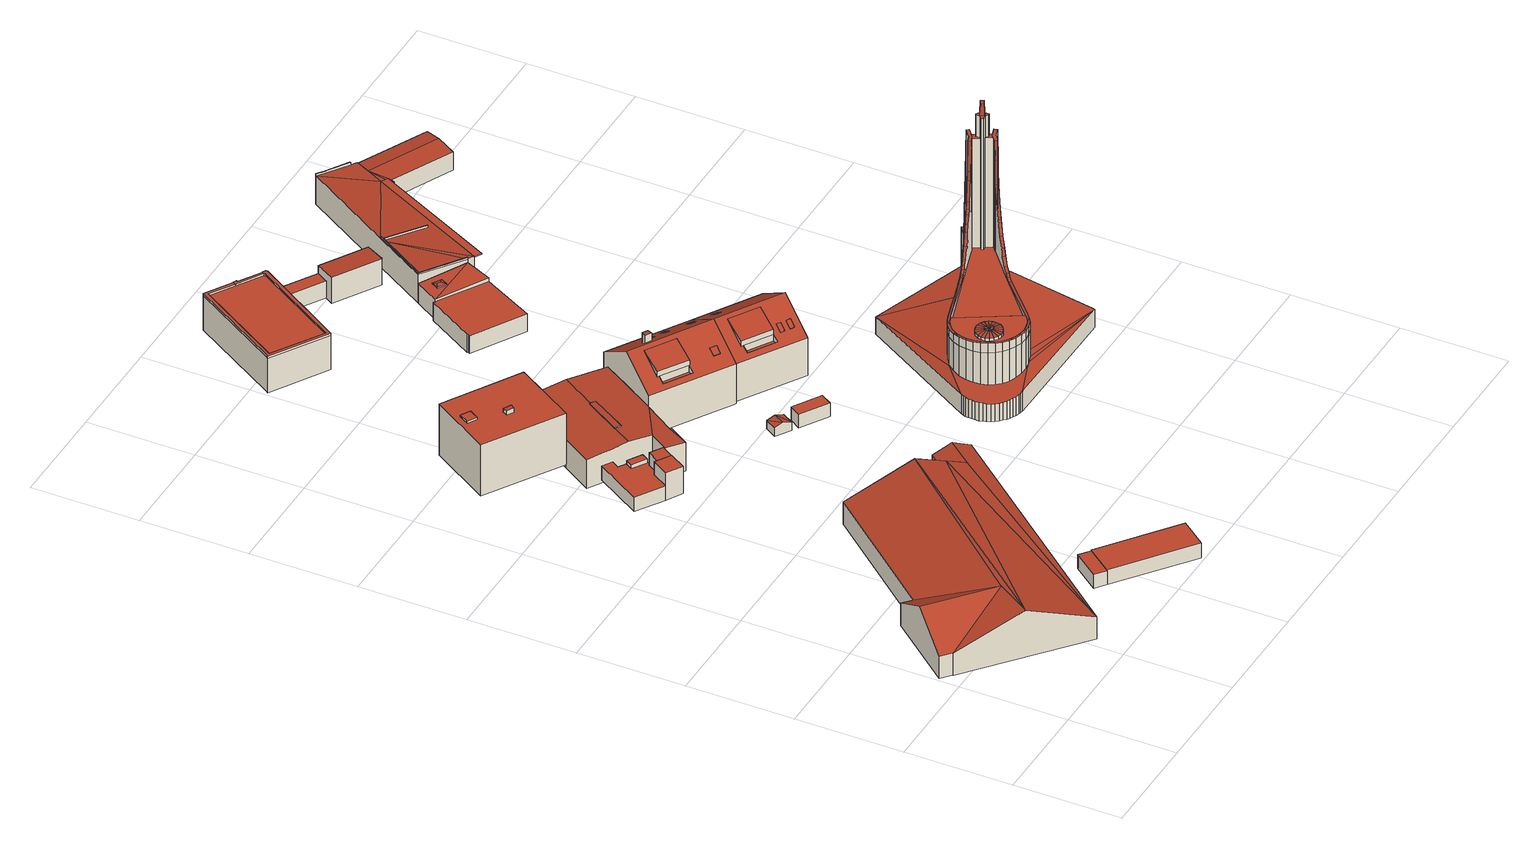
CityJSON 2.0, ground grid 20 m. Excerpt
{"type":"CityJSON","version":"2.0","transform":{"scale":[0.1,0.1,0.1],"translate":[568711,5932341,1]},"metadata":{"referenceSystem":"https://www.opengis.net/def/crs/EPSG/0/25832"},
"CityObjects":{
"building1":{"type":"Building","attributes":{"Grundfläche 2D":"1235.661159","Grundhöhe NN":"1.137"},"geometry":[{"type":"Solid","lod":"3","boundaries":[[[[0,1,2,3]],[[4,0,3,5]],[[6,0,4,7]],[[8,6,9]],[[0,6,10]],[[8,10,6]],[[11,12,9,13]],[[8,9,12]],[[14,12,11,15]],[[1,0,10,16]],[[14,8,12]],[[5,3,2,17,18]],[[4,5,18,19]],[[7,4,19,20]],[[9,6,7,20,21]],[[13,9,21,22]],[[15,11,13,22,23]],[[14,15,23,24]],[[10,8,14,24,25,16]],[[1,16,25,26]],[[2,1,26,17]],[[18,17,26,25,24,23,22,21,20,19]]]],"semantics":{"surfaces":[{"type":"RoofSurface"},{"type":"WallSurface"},{"type":"GroundSurface"}],"values":[[0,0,0,0,0,0,0,0,0,0,1,1,1,1,1,1,1,1,1,1,1,2]]}}]},
"building2":{"type":"Building","attributes":{"Grundfläche 2D":"14.572177","Grundhöhe NN":"1.865"},"geometry":[{"type":"Solid","lod":"3","boundaries":[[[[27,28,29,30]],[[31,32,30,29]],[[32,33,27,30]],[[33,34,28,27]],[[34,31,29,28]],[[34,33,32,31]]]],"semantics":{"surfaces":[{"type":"RoofSurface"},{"type":"WallSurface"},{"type":"GroundSurface"}],"values":[[0,1,1,1,1,2]]}}]},
"building3":{"type":"Building","attributes":{"Grundfläche 2D":"103.605663","Grundhöhe NN":"1.898"},"geometry":[{"type":"Solid","lod":"3","boundaries":[[[[35,36,37,38]],[[31,34,38,37]],[[34,39,35,38]],[[39,40,36,35]],[[40,31,37,36]],[[40,39,34,31]]]],"semantics":{"surfaces":[{"type":"RoofSurface"},{"type":"WallSurface"},{"type":"GroundSurface"}],"values":[[0,1,1,1,1,2]]}}]},
"building4":{"type":"Building","attributes":{"Grundfläche 2D":"79.261956","Grundhöhe NN":"2.184"},"children":["building4-1"],"geometry":[{"type":"Solid","lod":"3","boundaries":[[[[41,42,43,44,45,46,47,48,49,50,51,52,53]],[[54,55,56,57]],[[58,59,60,61]],[[56,62,63,43,57]],[[57,43,42,54]],[[54,42,41,55]],[[41,53,59,58,56,55]],[[59,53,52,60]],[[60,52,64,65,61]],[[61,65,62,56,58]],[[44,43,63,66]],[[45,44,66,67]],[[47,46,45,67,68]],[[48,47,68,69]],[[49,48,69,70]],[[50,49,70,71]],[[51,50,71,72]],[[52,51,72,64]],[[65,64,72,71,70,69,68,67,66,63,62]]]],"semantics":{"surfaces":[{"type":"RoofSurface"},{"type":"WallSurface"},{"type":"GroundSurface"}],"values":[[0,0,0,1,1,1,1,1,1,1,1,1,1,1,1,1,1,1,2]]}}]},
"building4-1":{"type":"BuildingInstallation","parents":["building4"],"geometry":[{"type":"MultiSurface","lod":"3","boundaries":[[[73,74,75,76]],[[77,78,76,75]],[[73,76,78,45]],[[45,46,74,73]],[[75,74,46,77]]],"semantics":{"surfaces":[{"type":"RoofSurface"},{"type":"WallSurface"}],"values":[0,1,1,1,1]}}]},
"building5":{"type":"Building","attributes":{"Grundfläche 2D":"183.229151","Grundhöhe NN":"2.317"},"children":["building5-1","building5-2"],"geometry":[{"type":"MultiSurface","lod":"3","boundaries":[[[79,80,81,82]],[[83,84,85,86,80,79]],[[81,80,86,87]],[[88,89,82,81,87,90]],[[79,82,89,83]],[[85,91,92,90]],[[88,93,94,84]],[[84,83,89,88]],[[85,90,87,86]]],"semantics":{"surfaces":[{"type":"RoofSurface"},{"type":"WallSurface"},{"type":"GroundSurface"}],"values":[0,1,1,1,1,1,1,2,2]}}]},
"building5-1":{"type":"BuildingInstallation","parents":["building5"],"geometry":[{"type":"MultiSurface","lod":"3","boundaries":[[[95,96,97,98]],[[98,97,99,100]],[[100,101,95,98]],[[96,95,101,102]],[[102,99,97,96]]],"semantics":{"surfaces":[{"type":"RoofSurface"},{"type":"WallSurface"}],"values":[0,1,1,1,1]}}]},
"building5-2":{"type":"BuildingInstallation","parents":["building5"],"geometry":[{"type":"MultiSurface","lod":"3","boundaries":[[[103,104,105,106]],[[106,105,107,108]],[[103,106,108,109]],[[104,103,109,110]],[[105,104,110,107]]],"semantics":{"surfaces":[{"type":"RoofSurface"},{"type":"WallSurface"}],"values":[0,1,1,1,1]}}]},
"building6":{"type":"Building","attributes":{"Grundfläche 2D":"337.256295","Grundhöhe NN":"1.589"},"geometry":[{"type":"Solid","lod":"3","boundaries":[[[[111,112,113,114,115,116,117,118]],[[119,120,121,122,123,124,125,126,127,128,129]],[[119,130,131,132,133,120]],[[134,133,132]],[[135,136,137,138,139,129,128,140,141,142,124,123]],[[142,141,140,118,117,116]],[[111,118,140,128,127,112]],[[112,127,126,125,114,113]],[[125,124,142,116,115,114]],[[143,144,145,119,129,139,138,137,146,147]],[[131,130,119,145,148]],[[132,131,148,149]],[[134,132,149,150]],[[133,134,150,151]],[[120,133,151,152]],[[122,121,120,152,153]],[[154,135,123,122,153,155]],[[137,136,156,146]],[[136,135,154,156]],[[149,148,145,144,143,147,146,156,154,155,153,152,151,150]]]],"semantics":{"surfaces":[{"type":"RoofSurface"},{"type":"WallSurface"},{"type":"GroundSurface"}],"values":[[0,0,0,0,0,1,1,1,1,1,1,1,1,1,1,1,1,1,1,2]]}}]},
"building7":{"type":"Building","attributes":{"Grundfläche 2D":"8.003590","Grundhöhe NN":"1.862"},"geometry":[{"type":"Solid","lod":"3","boundaries":[[[[157,158,159]],[[160,158,157]],[[160,157,161]],[[160,161,162]],[[159,158,163,164]],[[161,157,159,164,165]],[[162,161,165,166]],[[163,158,160,162,166]],[[164,163,166,165]]]],"semantics":{"surfaces":[{"type":"RoofSurface"},{"type":"WallSurface"},{"type":"GroundSurface"}],"values":[[0,0,0,0,1,1,1,1,2]]}}]},
"building8":{"type":"Building","attributes":{"Grundfläche 2D":"14.733579","Grundhöhe NN":"1.824"},"geometry":[{"type":"Solid","lod":"3","boundaries":[[[[167,168,169,170]],[[171,172,170,169]],[[172,173,167,170]],[[173,174,168,167]],[[174,171,169,168]],[[174,173,172,171]]]],"semantics":{"surfaces":[{"type":"RoofSurface"},{"type":"WallSurface"},{"type":"GroundSurface"}],"values":[[0,1,1,1,1,2]]}}]},
"building9":{"type":"Building","attributes":{"Grundfläche 2D":"200.107565","Grundhöhe NN":"1.549"},"children":["building9-1","building9-2","building9-3","building9-4","building9-5","building9-6"],"geometry":[{"type":"MultiSurface","lod":"3","boundaries":[[[175,176,177,178,179,180,181,182]],[[183,184,185,186,187],[179,178,188,189,190,191,192,193,194,180]],[[195,196,185,184,183]],[[193,192,189,188,177,176,175,182]],[[178,177,188]],[[194,193,182,181,180]],[[195,183,187,197,198]],[[199,200,196,195,198,201]],[[186,185,196,200,202]],[[202,203,204,197,187,186]],[[204,205,206,201]],[[207,203,199,208]],[[198,197,204,201]],[[199,203,202,200]]],"semantics":{"surfaces":[{"type":"RoofSurface"},{"type":"WallSurface"},{"type":"GroundSurface"}],"values":[0,0,0,1,1,1,1,1,1,1,1,1,2,2]}}]},
"building9-1":{"type":"BuildingInstallation","parents":["building9"],"geometry":[{"type":"MultiSurface","lod":"3","boundaries":[[[209,210,211,212]],[[213,214,212,211]],[[214,215,209,212]],[[210,209,215,216]],[[211,210,216,213]]],"semantics":{"surfaces":[{"type":"RoofSurface"},{"type":"WallSurface"}],"values":[0,1,1,1,1]}}]},
"building9-2":{"type":"BuildingInstallation","parents":["building9"],"geometry":[{"type":"MultiSurface","lod":"3","boundaries":[[[217,218,219,220]],[[220,219,221,222]],[[217,220,222,223]],[[218,217,223,224]],[[219,218,224,221]]],"semantics":{"surfaces":[{"type":"RoofSurface"},{"type":"WallSurface"}],"values":[0,1,1,1,1]}}]},
"building9-3":{"type":"BuildingInstallation","parents":["building9"],"geometry":[{"type":"MultiSurface","lod":"3","boundaries":[[[225,226,227,228,229]],[[227,226,230,231]],[[229,228,227,231,232]],[[225,229,232,233]],[[226,225,233,230]]],"semantics":{"surfaces":[{"type":"RoofSurface"},{"type":"WallSurface"}],"values":[0,1,1,1,1]}}]},
"building9-4":{"type":"BuildingInstallation","parents":["building9"],"geometry":[{"type":"MultiSurface","lod":"3","boundaries":[[[234,235,236,237]],[[237,236,238,239]],[[234,237,239,240]],[[235,234,240,241]],[[236,235,241,238]]],"semantics":{"surfaces":[{"type":"RoofSurface"},{"type":"WallSurface"}],"values":[0,1,1,1,1]}}]},
"building9-5":{"type":"BuildingInstallation","parents":["building9"],"geometry":[{"type":"MultiSurface","lod":"3","boundaries":[[[242,243,244,245]],[[192,191,243,242]],[[191,190,244,243]],[[190,189,245,244]],[[192,242,245,189]]],"semantics":{"surfaces":[{"type":"RoofSurface"},{"type":"WallSurface"}],"values":[0,1,1,1,1]}}]},
"building9-6":{"type":"BuildingInstallation","parents":["building9"],"geometry":[{"type":"MultiSurface","lod":"3","boundaries":[[[246,247,248,249]],[[250,251,249,248]],[[251,252,246,249]],[[247,246,252,253]],[[248,247,253,250]]],"semantics":{"surfaces":[{"type":"RoofSurface"},{"type":"WallSurface"}],"values":[0,1,1,1,1]}}]},
"building10":{"type":"Building","attributes":{"Grundfläche 2D":"248.144974","Grundhöhe NN":"2.382"},"children":["building10-1"],"geometry":[{"type":"MultiSurface","lod":"3","boundaries":[[[254,255,256,257,258,259,260,261,262,263,264,265,266,267,268,269,270,271,272,273]],[[274,275,276,277,278,279,280,281,282,283,284,285,286]],[[287,288,289,290]],[[291,292,293,255,254,273]],[[293,294,256,255]],[[294,295,257,256]],[[258,257,295,296]],[[296,297,298,299,261,260,259,258]],[[299,300,262,261]],[[300,301,286,264,263,262]],[[285,284,266,265]],[[267,266,284,283]],[[283,282,268,267]],[[269,268,282,281]],[[270,269,281,280]],[[280,279,271,270]],[[278,291,273,272]],[[289,302,303,295,294,304,305,290]],[[306,307,299,298,297,296,308,309]],[[296,295,303,308]],[[300,299,307,310]],[[311,286,301,300,310,312]],[[274,286,311,313]],[[275,274,313,314]],[[315,277,276,275,314,316]],[[278,277,315,317]],[[291,278,317,318]],[[319,293,292,291,318,320]],[[294,293,319,304]],[[287,290,305,321]],[[288,287,321,322]],[[289,288,322,302]],[[310,307,306,309,308,303,302,322,321,305,304,319,320,318,317,315,316,314,313,311,312]]],"semantics":{"surfaces":[{"type":"RoofSurface"},{"type":"WallSurface"},{"type":"GroundSurface"}],"values":[0,0,0,1,1,1,1,1,1,1,1,1,1,1,1,1,1,1,1,1,1,1,1,1,1,1,1,1,1,1,1,1,2]}}]},
"building10-1":{"type":"BuildingInstallation","parents":["building10"],"geometry":[{"type":"MultiSurface","lod":"3","boundaries":[[[323,324,325,272,271,265,264,326]],[[279,285,265,271]],[[286,274,326,264]],[[274,275,323,326]],[[275,276,277,325,324,323]],[[277,278,272,325]]],"semantics":{"surfaces":[{"type":"RoofSurface"},{"type":"WallSurface"}],"values":[0,1,1,1,1,1]}}]},
"building11":{"type":"Building","attributes":{"Grundfläche 2D":"193.187305","Grundhöhe NN":"2.039"},"children":["building11-1","building11-2","building11-3","building11-4"],"geometry":[{"type":"MultiSurface","lod":"3","boundaries":[[[327,328,329,330,331]],[[195,183,332,333]],[[187,334,332,183],[335,336,337,338,339,331,330]],[[335,329,328,327,339,338]],[[330,329,335]],[[339,327,331]],[[187,183,195,340,341]],[[334,187,341,342]],[[333,332,334,342,343]],[[195,333,343,340]],[[341,340,343,342]]],"semantics":{"surfaces":[{"type":"RoofSurface"},{"type":"WallSurface"},{"type":"GroundSurface"}],"values":[0,0,0,1,1,1,1,1,1,1,2]}}]},
"building11-1":{"type":"BuildingInstallation","parents":["building11"],"geometry":[{"type":"MultiSurface","lod":"3","boundaries":[[[344,345,346,347]],[[347,346,348,349]],[[344,347,349,350]],[[345,344,350,351]],[[346,345,351,348]]],"semantics":{"surfaces":[{"type":"RoofSurface"},{"type":"WallSurface"}],"values":[0,1,1,1,1]}}]},
"building11-2":{"type":"BuildingInstallation","parents":["building11"],"geometry":[{"type":"MultiSurface","lod":"3","boundaries":[[[352,353,354,355]],[[356,357,353,352]],[[355,354,358,359]],[[352,355,359,356]],[[357,358,354,353]]],"semantics":{"surfaces":[{"type":"RoofSurface"},{"type":"WallSurface"}],"values":[0,1,1,1,1]}}]},
"building11-3":{"type":"BuildingInstallation","parents":["building11"],"geometry":[{"type":"MultiSurface","lod":"3","boundaries":[[[360,361,362,363]],[[338,337,361,360]],[[337,336,362,361]],[[336,335,363,362]],[[338,360,363,335]]],"semantics":{"surfaces":[{"type":"RoofSurface"},{"type":"WallSurface"}],"values":[0,1,1,1,1]}}]},
"building11-4":{"type":"BuildingInstallation","parents":["building11"],"geometry":[{"type":"MultiSurface","lod":"3","boundaries":[[[364,365,366,367]],[[367,366,368,369]],[[364,367,369,370]],[[370,371,365,364]],[[366,365,371,368]]],"semantics":{"surfaces":[{"type":"RoofSurface"},{"type":"WallSurface"}],"values":[0,1,1,1,1]}}]},
"building12":{"type":"Building","attributes":{"Grundfläche 2D":"175.221172","Grundhöhe NN":"2.276"},"children":["building12-1"],"geometry":[{"type":"Solid","lod":"3","boundaries":[[[[372,373,374]],[[375,373,372]],[[376,377,378,379,380,381,382]],[[376,383,384,377]],[[378,377,384,385]],[[379,378,385,386]],[[380,379,386,387]],[[381,380,387,388]],[[382,381,388,389]],[[374,373,390,391]],[[374,391,383,376,372]],[[375,372,376,382,389]],[[373,375,389,390]],[[383,391,390,389,388,387,386,385,384]]]],"semantics":{"surfaces":[{"type":"RoofSurface"},{"type":"WallSurface"},{"type":"GroundSurface"}],"values":[[0,0,0,1,1,1,1,1,1,1,1,1,1,2]]}}]},
"building12-1":{"type":"BuildingInstallation","parents":["building12"],"geometry":[{"type":"MultiSurface","lod":"3","boundaries":[[[392,393,394,395]],[[393,396,397,394]],[[398,397,396]],[[399,395,394,397,398]],[[400,401,402,393,392,395]],[[402,403,396,393]],[[403,404,398,396]],[[404,405,400,395,399,398]]],"semantics":{"surfaces":[{"type":"RoofSurface"},{"type":"WallSurface"}],"values":[0,0,0,0,1,1,1,1]}}]},
"building13":{"type":"Building","attributes":{"Grundfläche 2D":"64.650644","Grundhöhe NN":"2.115"},"geometry":[{"type":"Solid","lod":"3","boundaries":[[[[406,407,408,409,410]],[[411,412,413,414]],[[413,412,415,416]],[[417,408,407,412,411,418]],[[409,408,417,419]],[[420,406,410,409,419,421]],[[406,420,415,412,407]],[[414,413,416,422]],[[411,414,422,418]],[[419,417,418,422,416,415,420,421]]]],"semantics":{"surfaces":[{"type":"RoofSurface"},{"type":"WallSurface"},{"type":"GroundSurface"}],"values":[[0,0,1,1,1,1,1,1,1,2]]}}]},
"building14":{"type":"Building","attributes":{"Grundfläche 2D":"681.285868","Grundhöhe NN":"2.203"},"children":["building14-1","building14-2","building14-3","building14-4","building14-5","building14-6","building14-7"],"geometry":[{"type":"MultiSurface","lod":"3","boundaries":[[[423,424,425,426,427]],[[425,424,428,429]],[[427,426,430,431]],[[432,431,430,433,434]],[[435,434,433,436,437]],[[437,436,438,439]],[[440,441,442,439,438]],[[441,440,443,444,445]],[[444,443,446,447,448]],[[446,449,450,447]],[[451,449,452,453]],[[449,451,450]],[[454,453,452,455,456]],[[456,455,457,458]],[[458,457,459,460]],[[459,461,462,460]],[[461,463,464,465]],[[461,465,462]],[[463,466,467,464]],[[468,467,466,469]],[[470,468,469,471]],[[429,428,470,471]],[[472,473,474,475,476,477,478]],[[474,479,480,475]],[[479,481,482,480]],[[481,483,484,482]],[[483,485,486,484]],[[485,487,488,489,486]],[[488,490,491,492,489]],[[493,494,477,476]],[[491,495,496,492]],[[495,497,498,496]],[[497,499,500,498]],[[501,502,503,504,505,506,500,499]],[[504,503,507,508,509,510,511,512]],[[509,508,513,514,515,516]],[[513,517,518,519,520,521,514]],[[519,518,522,523,524,525,526]],[[523,527,528,529,530,524]],[[531,532,533,534,529,528]],[[535,536,537,533,532]],[[536,538,539,540,541,542,543]],[[543,537,536]],[[544,545,546,547,540,539]],[[548,546,545]],[[548,549,550,551]],[[551,546,548]],[[552,550,549]],[[550,552,553,554,555]],[[553,556,557,554]],[[556,558,559,557]],[[560,561,562,559,558]],[[561,563,564,565,566,562]],[[564,567,568,565]],[[567,569,570,568]],[[569,571,572,570]],[[573,574,572,571]],[[573,575,576,577,578,579,580,574]],[[581,582,578,577]],[[581,583,584,582]],[[585,586,587,588,589,590,591,592,593,594,595,596,597,598,599,600,601,602,603,604,605],[606,607,608,609,610,611,612,613,614,615,616,617,618,619,620,621,622,623,624,625]],[[626,627,628,629,630,631,632,633,634,635,636,637,638,639,640,641,642,643,644,645,646,647,648,649,650,651,652,653,654,655,656,657,658,659,660,661,662,663,664,665]],[[666,667,668]],[[669,666,670,671,672,673,674]],[[669,675,666]],[[675,667,666]],[[676,677,678,679,680,681,682,683,684,685,686,687,688,689,690,691,692,693,694,695,668,667,696,697,698,699,700,701,702,703,704,705,706,707]],[[708,709,676,710,711,712]],[[709,677,676]],[[713,709,708]],[[714,715,716,717,709,713]],[[718,719,720,721,722,723,724,725,726,727]],[[728,729,730,731]],[[426,425,619,618]],[[430,426,618,617]],[[425,429,620,619]],[[433,430,617,616]],[[436,433,616,615]],[[438,436,615,614]],[[440,438,614,613]],[[443,440,613,612]],[[446,443,612,611]],[[449,446,611,610]],[[452,449,610,609]],[[455,452,609,608]],[[457,455,608,607]],[[459,457,607,606]],[[461,459,606,625]],[[463,461,625,624]],[[466,463,624,623]],[[469,466,623,622]],[[471,469,622,621]],[[429,471,621,620]],[[665,664,472,478]],[[473,472,664,663]],[[483,481,479,474,473,663,662,661,660,499,497,495,491,490,488,487,485]],[[501,499,660,659,585,605]],[[605,604,502,501]],[[604,603,503,502]],[[603,602,507,503]],[[602,601,508,507]],[[601,600,513,508]],[[600,599,517,513]],[[599,598,518,517]],[[598,597,522,518]],[[597,596,523,522]],[[596,595,527,523]],[[595,594,528,527]],[[594,593,531,528]],[[593,592,532,531]],[[592,591,535,532]],[[591,590,536,535]],[[590,589,538,536]],[[589,588,539,538]],[[588,587,544,539]],[[587,586,545,544]],[[657,548,545,586,658]],[[575,573,571,569,567,564,563,561,560,558,556,553,552,549,548,657,656,655,654,583,581,577,576]],[[653,732,733,734,735,736,737,738,551,550,555,554,557,559,562,566,565,568,570,572,574,580,579,578,582,584]],[[738,739,740,547,546,551]],[[740,741,540,547]],[[741,742,541,540]],[[742,743,542,541]],[[743,744,543,542]],[[744,745,537,543]],[[745,746,533,537]],[[746,747,534,533]],[[529,534,747,748]],[[748,749,530,529]],[[749,750,524,530]],[[750,751,525,524]],[[751,752,526,525]],[[526,752,753,520,519]],[[520,753,754,514,521]],[[514,754,755,516,515]],[[516,755,756,510,509]],[[510,756,757,512,511]],[[757,758,504,512]],[[758,759,760,761,476,475,480,482,484,486,489,492,496,498,500,506,505,504]],[[761,762,626,494,493,476]],[[586,585,659,658]],[[628,627,763,764]],[[628,764,765,766,631,630,629]],[[632,631,766,767]],[[633,632,767,768]],[[634,633,768,769,727,635]],[[636,635,727,726]],[[636,726,725,637]],[[637,725,724,638]],[[638,724,723,639]],[[639,723,722,640]],[[640,722,721,641]],[[770,644,643,642,641,721,771,772]],[[773,646,645,644,770,774]],[[647,646,773,775]],[[776,648,647,775]],[[777,651,650,649,648,776,778]],[[652,651,777,779]],[[653,652,779,780]],[[781,782,783,784,717,716,715,714,713,738,737,736,735,734,733,732,653,780,785]],[[740,739,738,713,708,712]],[[740,712,711,741]],[[741,711,710,742]],[[742,710,676,743]],[[743,676,707,744]],[[744,707,706,745]],[[745,706,705,746]],[[746,705,704,747]],[[747,704,703,748]],[[748,703,702,749]],[[749,702,701,750]],[[750,701,700,751]],[[751,700,699,752]],[[752,699,698,753]],[[627,626,762,761,786,787,788,763]],[[757,675,669,758]],[[672,671,789,786,761,760,759,758,669,674,673]],[[753,698,697,754]],[[754,697,696,755]],[[755,696,667,756]],[[756,667,675,757]],[[666,668,790,791]],[[668,695,792,790]],[[694,693,793,794]],[[695,694,794,792]],[[789,671,670,666,791,795]],[[709,717,784,796]],[[677,709,796,797]],[[678,677,797,798]],[[679,678,798,799]],[[680,679,799,800]],[[681,680,800,801]],[[682,681,801,802]],[[683,682,802,803]],[[684,683,803,804]],[[685,684,804,805]],[[686,685,805,806]],[[687,686,806,807]],[[688,687,807,808]],[[689,688,808,809]],[[690,689,809,810]],[[691,690,810,811]],[[692,691,811,812]],[[693,692,812,793]],[[771,721,720,719,813,814]],[[718,727,769,815]],[[729,816,813,719,718,815,817,730]],[[731,730,817,818]],[[728,731,818,819]],[[729,728,819,816]],[[815,769,768,767,766,765,764,763,788,787,786,789,795,791,790,792,794,793,812,811,810,809,808,807,806,805,804,803,802,801,800,799,798,797,796,784,783,782,781,785,780,779,777,778,776,775,773,774,770,772,771,814,813,816,819,818,817]]],"semantics":{"surfaces":[{"type":"RoofSurface"},{"type":"WallSurface"},{"type":"GroundSurface"}],"values":[0,0,0,0,0,0,0,0,0,0,0,0,0,0,0,0,0,0,0,0,0,0,0,0,0,0,0,0,0,0,0,0,0,0,0,0,0,0,0,0,0,0,0,0,0,0,0,0,0,0,0,0,0,0,0,0,0,0,0,0,0,0,0,0,0,0,0,0,0,0,0,0,0,1,1,1,1,1,1,1,1,1,1,1,1,1,1,1,1,1,1,1,1,1,1,1,1,1,1,1,1,1,1,1,1,1,1,1,1,1,1,1,1,1,1,1,1,1,1,1,1,1,1,1,1,1,1,1,1,1,1,1,1,1,1,1,1,1,1,1,1,1,1,1,1,1,1,1,1,1,1,1,1,1,1,1,1,1,1,1,1,1,1,1,1,1,1,1,1,1,1,1,1,1,1,1,1,1,1,1,1,1,1,1,1,1,1,1,1,1,1,1,1,1,1,1,1,1,1,1,1,1,1,1,1,1,1,1,1,1,2]}}]},
"building14-1":{"type":"BuildingInstallation","parents":["building14"],"geometry":[{"type":"MultiSurface","lod":"3","boundaries":[[[820,629,634,821]],[[821,634,635]],[[820,628,629]]],"semantics":{"surfaces":[{"type":"RoofSurface"},{"type":"WallSurface"}],"values":[0,1,1]}}]},
"building14-2":{"type":"BuildingInstallation","parents":["building14"],"geometry":[{"type":"MultiSurface","lod":"3","boundaries":[[[822,823,824,478,477,494,825,820,821]],[[626,627,825,494]],[[627,628,820,825]],[[635,636,822,821]],[[824,826,665,478]]],"semantics":{"surfaces":[{"type":"RoofSurface"},{"type":"WallSurface"}],"values":[0,1,1,1,1]}}]},
"building14-3":{"type":"BuildingInstallation","parents":["building14"],"geometry":[{"type":"MultiSurface","lod":"3","boundaries":[[[827,584,583,828,829,830,831,832]],[[654,833,828,583]],[[830,641,642,831]],[[651,652,827,832]],[[652,653,584,827]]],"semantics":{"surfaces":[{"type":"RoofSurface"},{"type":"WallSurface"}],"values":[0,1,1,1,1]}}]},
"building14-4":{"type":"BuildingInstallation","parents":["building14"],"geometry":[{"type":"MultiSurface","lod":"3","boundaries":[[[834,835,836,837,838,839,840,824,823,822]],[[841,842,843,844,845,846,847,830,829,828]],[[636,637,834,822]],[[640,641,830,847]],[[842,841,828,833,848,849]],[[850,851,826,824,840,839]]],"semantics":{"surfaces":[{"type":"RoofSurface"},{"type":"WallSurface"}],"values":[0,0,1,1,1,1]}}]},
"building14-5":{"type":"BuildingInstallation","parents":["building14"],"geometry":[{"type":"MultiSurface","lod":"3","boundaries":[[[852,853,854,855,856]],[[857,854,858,859,860]],[[857,861,862,863]],[[856,864,863,865,866,867]],[[868,855,854]],[[856,855,869]],[[855,868,869]],[[869,870,863,864,856]],[[869,868,871,870]],[[868,854,857,871]],[[870,871,857,863]],[[640,847,854,853,639]],[[858,854,847,846]],[[844,860,859,858,846,845]],[[857,860,844,843]],[[849,872,861,857,843,842]],[[872,873,862,861]],[[839,838,863,862,873,850]],[[865,863,838,837]],[[835,867,866,865,837,836]],[[856,867,835,834]],[[638,852,856,834,637]],[[638,639,853,852]]],"semantics":{"surfaces":[{"type":"RoofSurface"},{"type":"WallSurface"}],"values":[0,0,0,0,0,0,0,0,0,0,0,1,1,1,1,1,1,1,1,1,1,1,1]}}]},
"building14-6":{"type":"BuildingInstallation","parents":["building14"],"geometry":[{"type":"MultiSurface","lod":"3","boundaries":[[[874,875,876,877,878,879]],[[880,875,874,881]],[[882,883,879,878,877]],[[883,882,884,885,886,887,888,889,879]],[[890,891,892,893,879,889,888]],[[891,894,895,896,897,879,893,892]],[[897,896,898,899,900,901,902,879]],[[902,901,903,904,905,879]],[[904,906,881,905]],[[906,907,908,909,879,910,881]],[[911,880,881,912,879,909,908]],[[881,874,879]],[[879,912,881]],[[905,881,879]],[[881,910,879]],[[423,876,875,424]],[[876,423,427]],[[877,876,427,431]],[[875,880,428,424]],[[432,882,877,431]],[[882,432,434]],[[437,885,884,882,434,435]],[[439,886,885,437]],[[441,888,887,886,439,442]],[[444,891,890,888,441,445]],[[447,895,894,891,444,448]],[[451,896,895,447,450]],[[453,898,896,451]],[[900,899,898,453,454,456]],[[901,900,456,458]],[[903,901,458,460]],[[465,904,903,460,462]],[[906,904,465,464]],[[907,906,464,467]],[[908,907,467,468]],[[911,908,468,470]],[[880,911,470,428]]],"semantics":{"surfaces":[{"type":"RoofSurface"},{"type":"WallSurface"}],"values":[0,0,0,0,0,0,0,0,0,0,0,0,0,0,0,1,1,1,1,1,1,1,1,1,1,1,1,1,1,1,1,1,1,1,1,1,1]}}]},
"building14-7":{"type":"BuildingInstallation","parents":["building14"],"geometry":[{"type":"MultiSurface","lod":"3","boundaries":[[[831,913,643,650,832]],[[642,913,831]],[[643,913,642]],[[832,650,651]]],"semantics":{"surfaces":[{"type":"RoofSurface"},{"type":"WallSurface"}],"values":[0,1,1,1]}}]},
"building15":{"type":"Building","attributes":{"Grundfläche 2D":"317.620892","Grundhöhe NN":"2.255"},"children":["building15-1","building15-2","building15-3"],"geometry":[{"type":"Solid","lod":"3","boundaries":[[[[914,915,916,917,918,919,920,921]],[[922,916,915]],[[923,919,918]],[[924,919,923,925,926]],[[925,927,928,929,926]],[[924,926,925,926,929]],[[915,914,921,930,931]],[[922,915,931,932]],[[917,916,922,932,933]],[[934,391,927,925,923,918,917,933,935]],[[928,927,391,390]],[[929,928,390,936]],[[924,929,936,937]],[[921,920,919,924,937,930]],[[932,931,930,937,936,390,391,934,935,933]]]],"semantics":{"surfaces":[{"type":"RoofSurface"},{"type":"WallSurface"},{"type":"GroundSurface"}],"values":[[0,0,0,0,0,0,1,1,1,1,1,1,1,1,2]]}}]},
"building15-1":{"type":"BuildingInstallation","parents":["building15"],"geometry":[{"type":"MultiSurface","lod":"3","boundaries":[[[938,939,940]],[[941,942,938]],[[942,939,938]],[[943,942,941]],[[944,945,946,947,948,943,941]],[[929,949,938,940]],[[950,944,941,938,949,926]],[[951,952,947,946,945]],[[952,923,948,947]],[[923,925,927,942,943,948]],[[927,928,939,942]],[[928,929,940,939]]],"semantics":{"surfaces":[{"type":"RoofSurface"},{"type":"WallSurface"}],"values":[0,0,0,0,0,1,1,1,1,1,1,1]}}]},
"building15-2":{"type":"BuildingInstallation","parents":["building15"],"geometry":[{"type":"MultiSurface","lod":"3","boundaries":[[[953,954,955,956,957,958,959,960,961]],[[917,918,959,958]],[[953,961,960,959,918,962,963,954]],[[963,915,922,956,955,954]],[[922,916,917,958,957,956]]],"semantics":{"surfaces":[{"type":"RoofSurface"},{"type":"WallSurface"}],"values":[0,1,1,1,1]}}]},
"building15-3":{"type":"BuildingInstallation","parents":["building15"],"geometry":[{"type":"MultiSurface","lod":"3","boundaries":[[[964,965,944,966]],[[945,944,965]],[[967,965,964,968,969]],[[967,951,945,965]],[[970,966,944,950,971]],[[970,968,964,966]]],"semantics":{"surfaces":[{"type":"RoofSurface"},{"type":"WallSurface"}],"values":[0,0,1,1,1,1]}}]},
"building16":{"type":"Building","attributes":{"Grundfläche 2D":"37.162359","Grundhöhe NN":"6.716"},"geometry":[{"type":"Solid","lod":"3","boundaries":[[[[972,919,924,973,974]],[[924,919,975,976]],[[973,924,976,977]],[[978,972,974,973,977,979]],[[919,972,978,975]],[[977,976,975,978,979]]]],"semantics":{"surfaces":[{"type":"RoofSurface"},{"type":"WallSurface"},{"type":"GroundSurface"}],"values":[[0,1,1,1,1,2]]}}]},
"building17":{"type":"Building","attributes":{"Grundfläche 2D":"102.222060","Grundhöhe NN":"2.660"},"geometry":[{"type":"Solid","lod":"3","boundaries":[[[[980,981,982,983,984,920]],[[985,986,920]],[[986,987,920]],[[986,988,989,990,987]],[[987,991,980,920]],[[983,982,992,993]],[[984,983,993,994]],[[985,920,984,994,995]],[[986,985,995,996]],[[997,989,988,986,996,998]],[[990,989,997,999]],[[987,990,999,1000]],[[991,987,1000,1001]],[[981,980,991,1001,1002]],[[982,981,1002,992]],[[998,996,995,994,993,992,1002,1001,1000,999,997]]]],"semantics":{"surfaces":[{"type":"RoofSurface"},{"type":"WallSurface"},{"type":"GroundSurface"}],"values":[[0,0,0,0,0,1,1,1,1,1,1,1,1,1,1,2]]}}]}
},
"vertices":[
[167,207,94],[125,347,46],[108,361,46],[57,300,94],[25,223,46],[6,239,46],[122,139,97],[24,222,46],[453,452,76],[219,58,46],[410,488,97],[519,475,62],[481,428,62],[545,453,47],[453,452,46],[492,498,46],[312,570,46],[108,361,1],[6,239,1],[25,223,1],[24,222,1],[219,58,1],[545,453,1],[492,498,1],[453,452,1],[312,570,1],[125,347,1],
[331,120,37],[350,105,37],[387,153,37],[368,168,37],[387,153,9],[368,168,9],[331,120,9],[350,105,9],
[485,1,39],[522,49,39],[387,153,39],[350,105,39],[485,1,9],[522,49,9],
[250,879,41],[264,901,41],[287,887,41],[291,893,41],[269,907,41],[276,919,41],[277,920,41],[237,945,41],[246,959,41],[228,970,41],[175,883,41],[226,851,41],[245,882,41],[264,901,67],[250,879,67],[273,864,67],[287,887,67],[273,864,68],[245,882,68],[226,851,68],[255,834,68],[273,864,12],[287,887,12],[226,851,12],[255,834,12],[291,893,12],[269,907,12],[277,920,12],[237,945,12],[246,959,12],[228,970,12],[175,883,12],
[269,907,49],[276,919,49],[250,935,49],[243,923,49],[250,935,41],[243,923,41],
[99,1126,117],[239,1040,117],[308,1153,117],[168,1237,117],[99,1126,13],[215,1055,13],[235,1042,13],[239,1040,13],[308,1153,13],[283,1168,13],[168,1237,13],[304,1156,13],[235,1042,52],[304,1156,52],[283,1168,52],[215,1055,52],
[158,1162,121],[169,1180,121],[152,1190,121],[141,1172,121],[152,1190,117],[141,1172,117],[158,1162,117],[169,1180,117],
[203,1118,126],[208,1125,126],[195,1133,125],[191,1125,125],[195,1133,117],[191,1125,117],[203,1118,117],[208,1125,117],
[295,979,72],[305,973,71],[307,976,71],[346,1040,70],[337,1045,72],[335,1046,72],[334,1045,72],[294,980,72],[310,919,67],[379,960,64],[416,1019,64],[446,1069,64],[378,1111,70],[337,1045,70],[346,1040,69],[307,976,69],[305,973,69],[295,979,70],[273,943,70],[293,892,67],[287,883,67],[319,862,64],[341,902,64],[344,900,64],[308,1153,64],[239,1040,64],[204,985,64],[228,970,66],[246,959,67],[294,980,70],[334,1045,70],[335,1046,70],[246,959,6],[273,943,6],[310,919,6],[204,985,6],[228,970,6],[287,883,6],[319,862,6],[344,900,6],[341,902,6],[379,960,6],[446,1069,6],[308,1153,6],[378,1111,6],[239,1040,6],
[479,765,31],[479,794,26],[466,773,26],[492,786,31],[493,756,26],[506,777,26],[479,794,9],[466,773,9],[493,756,9],[506,777,9],
[557,718,35],[570,739,35],[519,770,35],[506,749,35],[519,770,8],[506,749,8],[557,718,8],[570,739,8],
[419,961,110],[467,931,110],[468,930,110],[490,965,128],[482,970,128],[437,998,128],[416,964,111],[415,963,110],[559,932,133],[494,971,133],[416,1019,133],[379,960,86],[522,872,86],[468,930,100],[467,931,100],[461,920,92],[412,950,92],[419,961,100],[415,963,100],[416,964,101],[596,992,86],[453,1080,86],[522,872,5],[596,992,5],[568,1009,5],[453,1080,5],[590,995,5],[379,960,5],[494,889,5],[517,875,5],[517,875,47],[590,995,47],[494,889,47],[568,1009,47],
[575,979,101],[565,985,101],[559,975,109],[569,969,109],[559,975,108],[569,969,108],[575,979,100],[565,985,100],
[506,1022,102],[496,1028,102],[489,1016,111],[499,1010,111],[489,1016,110],[499,1010,110],[506,1022,101],[496,1028,101],
[525,909,109],[513,916,110],[507,906,101],[513,902,101],[518,899,101],[513,916,109],[507,906,100],[518,899,100],[525,909,108],
[530,1007,102],[523,1011,102],[516,1000,111],[523,995,111],[516,1000,110],[523,995,110],[530,1007,101],[523,1011,101],
[419,961,86],[412,950,86],[461,920,86],[467,931,86],
[470,1001,140],[475,1010,139],[466,1016,139],[460,1007,140],[466,1016,118],[460,1007,125],[470,1001,125],[475,1010,118],
[195,1568,88],[192,1563,88],[295,1500,88],[400,1669,88],[399,1670,88],[399,1671,88],[399,1672,88],[400,1672,88],[394,1676,88],[394,1675,88],[393,1675,88],[391,1671,88],[390,1670,88],[392,1669,88],[293,1507,88],[200,1565,88],[300,1727,88],[344,1700,88],[347,1705,88],[298,1735,88],[352,1700,84],[354,1702,84],[349,1705,84],[348,1706,84],[347,1705,84],[344,1700,84],[300,1727,84],[200,1565,84],[293,1507,84],[392,1669,84],[390,1670,84],[391,1671,84],[393,1675,84],[364,1581,41],[380,1608,41],[367,1616,41],[350,1589,41],[298,1735,84],[195,1568,84],[192,1563,84],[295,1500,84],[400,1669,84],[399,1670,84],[399,1671,84],[399,1672,84],[400,1672,84],[394,1676,84],[394,1675,84],[367,1616,14],[400,1669,14],[295,1500,14],[350,1589,14],[399,1672,14],[400,1672,14],[399,1670,14],[399,1671,14],[394,1676,14],[393,1675,14],[394,1675,14],[352,1700,14],[354,1702,14],[348,1706,14],[349,1705,14],[347,1705,14],[298,1735,14],[192,1563,14],[195,1568,14],[364,1581,14],[380,1608,14],
[354,1702,88],[349,1705,88],[348,1706,88],[352,1700,88],
[552,878,110],[556,876,110],[605,846,110],[627,881,129],[574,914,129],[676,860,133],[713,920,86],[638,800,86],[605,846,100],[599,835,92],[550,865,92],[556,876,100],[552,878,100],[596,992,10],[522,872,10],[638,800,10],[713,920,10],
[622,834,100],[629,845,109],[622,849,109],[615,838,100],[622,849,108],[615,838,99],[622,834,99],[629,845,108],
[638,824,100],[645,835,109],[638,839,109],[631,828,100],[638,824,99],[645,835,108],[638,839,108],[631,828,99],
[556,876,86],[550,865,86],[599,835,86],[605,846,86],
[617,955,100],[607,962,100],[601,951,108],[611,945,108],[601,951,107],[611,945,107],[617,955,99],[607,962,99],
[496,1410,53],[609,1408,54],[523,1455,53],[585,1357,56],[496,1410,49],[492,1412,49],[439,1323,49],[440,1322,49],[438,1318,49],[534,1261,49],[585,1357,49],[496,1410,13],[492,1412,13],[439,1323,13],[440,1322,13],[438,1318,13],[534,1261,13],[585,1357,13],[609,1408,13],[523,1455,13],
[529,1428,55],[525,1421,55],[533,1426,56],[532,1434,55],[540,1412,55],[539,1422,56],[548,1425,55],[537,1431,55],[532,1434,53],[529,1428,53],[525,1421,53],[540,1412,53],[548,1425,53],[537,1431,53],
[565,1568,61],[483,1618,61],[461,1582,64],[543,1532,64],[544,1532,64],[470,1597,45],[483,1618,45],[400,1669,45],[387,1648,45],[483,1618,11],[400,1669,11],[461,1582,11],[470,1597,11],[543,1532,11],[565,1568,11],[544,1532,11],[387,1648,11],
[730,522,140],[732,522,140],[734,538,137],[727,538,137],[729,522,140],[734,521,140],[741,536,137],[720,535,137],[727,521,140],[726,520,140],[714,531,137],[725,520,140],[725,518,140],[710,525,137],[724,518,140],[708,518,137],[724,516,140],[708,511,137],[724,513,140],[724,514,140],[710,504,137],[724,511,140],[724,512,140],[715,498,137],[726,509,140],[725,510,140],[721,493,137],[727,508,140],[728,508,140],[728,491,137],[730,507,140],[731,507,140],[735,491,137],[732,507,140],[742,494,137],[734,508,140],[748,498,137],[736,509,140],[752,504,137],[737,511,140],[754,511,137],[738,514,140],[738,511,140],[754,519,137],[738,516,140],[738,518,140],[752,526,137],[736,520,140],[747,532,137],[949,615,341],[947,613,308],[944,611,258],[948,607,258],[951,610,308],[953,612,343],[950,615,343],[939,606,227],[942,602,227],[932,600,199],[935,596,199],[923,592,174],[926,588,174],[915,585,157],[918,581,157],[912,582,152],[908,580,146],[912,576,146],[904,576,140],[899,572,134],[903,568,134],[952,611,336],[953,611,343],[892,565,128],[895,561,128],[885,559,126],[888,556,126],[878,553,124],[881,550,124],[797,480,132],[792,476,133],[782,470,134],[795,473,133],[799,477,132],[804,481,132],[770,466,135],[758,464,136],[765,461,135],[771,462,135],[778,464,134],[784,466,134],[744,465,137],[744,461,137],[751,460,136],[758,460,136],[732,468,137],[720,474,138],[724,468,138],[730,465,137],[737,463,137],[711,482,138],[703,491,139],[700,488,139],[708,479,138],[718,471,138],[698,500,139],[694,511,139],[690,510,139],[694,498,139],[692,523,138],[692,536,138],[688,536,138],[688,523,138],[695,549,137],[701,561,136],[691,550,137],[708,571,135],[718,579,134],[726,589,133],[715,582,134],[705,574,135],[697,563,136],[728,585,133],[739,589,133],[835,624,123],[737,593,133],[837,619,124],[855,625,124],[853,630,123],[835,625,123],[860,626,127],[866,628,131],[864,633,131],[858,632,127],[871,630,136],[869,635,136],[878,632,142],[876,637,142],[884,634,151],[889,635,160],[888,641,160],[895,637,170],[900,639,181],[898,644,181],[893,642,170],[906,641,193],[904,646,193],[911,642,208],[909,648,208],[914,643,217],[912,648,217],[917,644,230],[915,650,230],[921,645,247],[923,646,257],[925,646,267],[923,652,267],[921,651,257],[919,651,247],[926,647,284],[925,652,284],[931,648,343],[929,654,343],[800,483,131],[739,589,131],[728,585,131],[718,579,131],[708,571,131],[701,561,131],[695,549,131],[692,536,131],[692,523,131],[694,511,131],[698,500,131],[703,491,131],[711,482,131],[720,474,131],[732,468,131],[744,465,131],[758,464,131],[770,466,131],[782,470,131],[792,476,131],[797,480,131],[748,498,131],[742,494,131],[735,491,131],[728,491,131],[721,493,131],[715,498,131],[710,504,131],[708,511,131],[708,518,131],[710,525,131],[714,531,131],[720,535,131],[727,538,131],[734,538,131],[741,536,131],[747,532,131],[752,526,131],[754,519,131],[754,511,131],[752,504,131],[953,611,120],[964,619,120],[980,625,120],[995,630,120],[997,631,120],[1013,637,120],[1011,641,120],[995,636,120],[993,636,120],[978,631,120],[966,627,120],[959,638,120],[964,643,120],[962,647,120],[955,645,120],[948,657,120],[959,666,120],[972,677,120],[973,678,120],[979,683,120],[984,688,120],[981,692,120],[970,683,120],[969,682,120],[968,681,120],[955,670,120],[941,658,120],[929,654,120],[931,648,120],[926,647,120],[925,646,120],[837,619,120],[739,589,120],[800,483,120],[878,553,120],[904,576,120],[912,582,120],[947,613,120],[949,615,120],[950,615,120],[964,439,49],[771,462,61],[708,441,52],[795,473,67],[964,442,50],[926,588,109],[881,550,95],[804,481,70],[799,477,68],[784,466,64],[705,574,62],[656,528,52],[654,523,51],[652,518,51],[651,512,50],[651,506,50],[651,500,49],[651,493,49],[653,487,49],[655,481,48],[658,475,48],[661,469,48],[665,463,48],[670,459,48],[675,454,49],[680,451,49],[685,448,50],[691,445,50],[697,443,51],[702,442,51],[758,460,60],[744,461,58],[730,465,57],[718,471,55],[708,479,55],[700,488,55],[694,498,55],[690,510,55],[688,523,56],[688,536,57],[691,550,58],[697,563,60],[835,624,99],[787,751,46],[715,582,63],[726,589,66],[737,593,69],[835,625,99],[876,637,112],[888,641,115],[893,642,117],[895,643,118],[1003,644,58],[983,679,58],[982,679,58],[948,657,58],[955,645,58],[962,647,58],[964,643,58],[959,638,58],[966,627,58],[978,631,58],[1036,702,37],[986,674,40],[1000,650,40],[1049,679,37],[925,652,120],[921,651,120],[919,651,120],[904,646,120],[893,642,120],[876,637,120],[835,625,120],[835,624,120],[737,593,120],[726,589,120],[715,582,120],[705,574,120],[697,563,120],[691,550,120],[688,536,120],[688,523,120],[690,510,120],[694,498,120],[700,488,120],[708,479,120],[718,471,120],[730,465,120],[744,461,120],[758,460,120],[771,462,120],[784,466,120],[795,473,120],[804,481,120],[881,550,120],[951,610,120],[952,611,120],[964,619,12],[980,625,12],[997,631,12],[1013,637,12],[1011,641,12],[995,636,12],[978,631,12],[973,678,12],[948,657,12],[959,666,12],[984,688,12],[979,683,12],[981,692,12],[970,683,12],[955,670,12],[969,682,12],[941,658,12],[929,654,12],[921,651,12],[919,651,12],[904,646,12],[895,643,12],[925,652,12],[951,610,12],[952,611,12],[953,611,12],[926,588,12],[708,441,12],[964,439,12],[702,442,12],[691,445,12],[697,443,12],[964,442,12],[787,751,12],[656,528,12],[654,523,12],[652,518,12],[651,512,12],[651,506,12],[651,500,12],[651,493,12],[653,487,12],[655,481,12],[658,475,12],[661,469,12],[665,463,12],[670,459,12],[675,454,12],[680,451,12],[685,448,12],[983,679,12],[982,679,12],[1003,644,12],[986,674,12],[1000,650,12],[1049,679,12],[1036,702,12],
[980,625,343],[978,631,343],
[966,627,343],[961,625,343],[956,621,343],[964,619,343],[956,621,120],
[941,658,343],[938,651,343],[944,654,343],[948,657,343],[959,666,343],[955,670,343],[938,651,120],
[959,638,343],[959,630,343],[958,630,343],[956,629,343],[951,633,343],[949,633,343],[956,622,343],[938,650,343],[945,639,343],[947,641,343],[946,648,343],[947,648,343],[949,649,343],[955,645,343],[938,650,120],[945,639,120],[949,633,120],[956,622,120],
[964,643,386],[962,647,386],[955,645,387],[956,643,387],[959,638,387],[947,641,387],[949,649,387],[947,648,387],[946,648,387],[941,635,387],[943,632,387],[951,633,387],[953,635,387],[956,629,387],[958,630,387],[959,630,387],[955,644,412],[958,638,412],[951,635,412],[948,640,412],[941,635,120],[943,632,120],
[731,516,141],[732,522,141],[730,522,141],[727,521,141],[729,518,141],[730,514,141],[734,521,141],[731,514,141],[726,520,141],[728,517,141],[725,518,141],[724,518,141],[724,516,141],[724,514,141],[724,513,141],[727,514,141],[724,512,141],[724,511,141],[727,512,141],[728,512,141],[725,510,141],[726,509,141],[728,508,141],[730,513,141],[730,507,141],[731,507,141],[732,507,141],[734,508,141],[731,513,141],[736,509,141],[738,511,141],[733,513,141],[738,514,141],[738,516,141],[738,518,141],[733,516,141],[733,515,141],[736,520,141],[732,516,141],
[959,666,339],
[763,1691,59],[752,1696,61],[706,1719,68],[689,1727,71],[688,1726,71],[737,1632,59],[753,1663,59],[766,1690,59],[753,1697,61],[584,1556,71],[623,1403,59],[580,1549,71],[581,1545,70],[523,1455,71],[609,1408,61],[609,1409,61],[766,1690,13],[752,1696,13],[753,1697,13],[689,1727,13],[584,1556,13],[688,1726,13],[609,1409,13],[623,1403,13],
[525,1455,74],[609,1408,65],[609,1409,65],[581,1545,73],[523,1455,73],[580,1549,73],[583,1548,73],[583,1549,73],[585,1552,73],[587,1555,73],[584,1556,73],[525,1455,71],[583,1548,70],[583,1549,70],[587,1555,70],
[708,1716,72],[752,1695,66],[752,1696,66],[753,1697,66],[706,1719,72],[689,1727,75],[688,1726,75],[705,1718,72],[707,1717,72],[708,1716,68],[752,1695,61],
[658,1507,65],[584,1549,73],[657,1506,65],[584,1549,70],[658,1507,61],[587,1547,70],[657,1506,61],[587,1545,70],
[750,1625,59],[636,1396,59],[749,1624,59],[737,1632,57],[623,1403,57],[636,1396,57],[750,1625,57],[749,1624,57],
[884,1600,59],[899,1629,54],[765,1694,54],[763,1691,54],[766,1690,54],[737,1632,54],[750,1625,54],[754,1621,54],[749,1624,54],[746,1617,54],[751,1615,54],[868,1566,54],[765,1694,17],[763,1691,17],[766,1690,17],[737,1632,17],[750,1625,17],[746,1617,17],[749,1624,17],[751,1615,17],[754,1621,17],[868,1566,17],[899,1629,17]
]}
